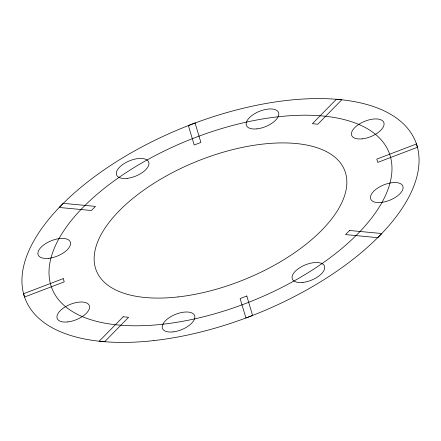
<?xml version="1.0" encoding="UTF-8"?>
<svg xmlns="http://www.w3.org/2000/svg" width="441" height="441" viewBox="0 0 441 441"><rect width="100%" height="100%" fill="white"/><g stroke="black" fill="none" stroke-linecap="round" stroke-linejoin="round"><path stroke-width="0.66" d="M63.256 203.345L59.215 207.468L91.403 210.517L95.443 206.394L63.256 203.345M123.177 316.776L99.208 341.229L104.638 341.742L128.601 317.288L123.177 316.776M336.362 99.258L312.399 123.712L317.823 124.224L341.792 99.771L336.362 99.258M349.597 230.483L345.557 234.606L377.744 237.655L381.785 233.532L349.597 230.483M195.076 123L188.384 125.553L194.2 145.001L200.892 142.449L195.076 123M63.25 278.602L23.544 293.739L24.525 297.013L64.232 281.882L63.25 278.602M416.475 143.987L376.768 159.118L377.75 162.398L417.456 147.261L416.475 143.987M246.8 295.999L240.108 298.551L245.924 318L252.616 315.447L246.8 295.999M178.065 296.925A133.899 63.686 -22.1 0 0 344.79 170.695A133.899 63.686 -22.1 0 0 138.645 193.88A133.899 63.686 -22.1 0 0 178.065 296.925M153.815 340.595A210.418 100.079 -22.1 0 0 415.813 142.239A210.418 100.079 -22.1 0 0 91.871 178.671A210.418 100.079 -22.1 0 0 153.815 340.595M162.911 324.218A181.725 86.43 -22.1 0 0 389.177 152.911A181.725 86.43 -22.1 0 0 109.412 184.371A181.725 86.43 -22.1 0 0 162.911 324.218M302.901 282.411A17.309 8.236 -22.1 0 0 324.455 266.088A17.309 8.236 -22.1 0 0 297.802 269.087A17.309 8.236 -22.1 0 0 302.901 282.411M173.037 331.902A17.309 8.236 -22.1 0 0 194.591 315.58A17.309 8.236 -22.1 0 0 167.944 318.578A17.309 8.236 -22.1 0 0 173.037 331.902M67.765 321.924A17.309 8.236 -22.1 0 0 89.319 305.607A17.309 8.236 -22.1 0 0 62.666 308.601A17.309 8.236 -22.1 0 0 67.765 321.924M48.747 258.321A17.309 8.236 -22.1 0 0 70.301 242.004A17.309 8.236 -22.1 0 0 43.653 244.998A17.309 8.236 -22.1 0 0 48.747 258.321M127.129 178.351A17.309 8.236 -22.1 0 0 148.683 162.034A17.309 8.236 -22.1 0 0 122.03 165.028A17.309 8.236 -22.1 0 0 127.129 178.351M256.987 128.86A17.309 8.236 -22.1 0 0 278.547 112.538A17.309 8.236 -22.1 0 0 251.894 115.536A17.309 8.236 -22.1 0 0 256.987 128.86M362.265 138.838A17.309 8.236 -22.1 0 0 383.819 122.515A17.309 8.236 -22.1 0 0 357.166 125.514A17.309 8.236 -22.1 0 0 362.265 138.838M381.278 202.441A17.309 8.236 -22.1 0 0 402.837 186.119A17.309 8.236 -22.1 0 0 376.184 189.117A17.309 8.236 -22.1 0 0 381.278 202.441"/></g></svg>
